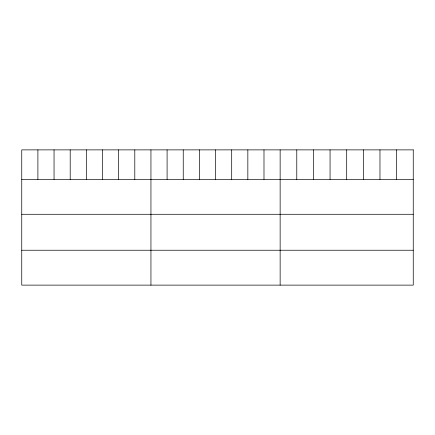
<?xml version="1.0" encoding="UTF-8"?>
<svg xmlns="http://www.w3.org/2000/svg" width="435" height="435" viewBox="0 0 435 435"><rect width="100%" height="100%" fill="white"/><g stroke="black" fill="none" stroke-linecap="round" stroke-linejoin="round"><path stroke-width="0.65" d="M21.75 179.389L413.25 179.389M21.75 214.281L413.25 214.281M21.75 250.234L413.25 250.234M396.611 149.874L396.611 179.389M379.972 149.874L379.972 179.389M363.334 149.874L363.334 179.389M346.695 149.874L346.695 179.389M330.056 149.874L330.056 179.389M313.417 149.874L313.417 179.389M296.779 149.874L296.779 179.389M280.14 149.874L280.14 285.126M263.991 149.874L263.991 179.389M247.841 149.874L247.841 179.389M231.692 149.874L231.692 179.389M215.542 149.874L215.542 179.389M199.393 149.874L199.393 179.389M183.244 149.874L183.244 179.389M167.094 149.874L167.094 179.389M150.945 149.874L150.945 285.126M134.796 149.874L134.796 179.389M118.646 149.874L118.646 179.389M102.497 149.874L102.497 179.389M86.347 149.874L86.347 179.389M70.198 149.874L70.198 179.389M54.049 149.874L54.049 179.389M37.899 149.874L37.899 179.389M413.25 149.874L21.75 149.874L21.75 285.126L413.25 285.126L413.25 149.874"/></g></svg>
